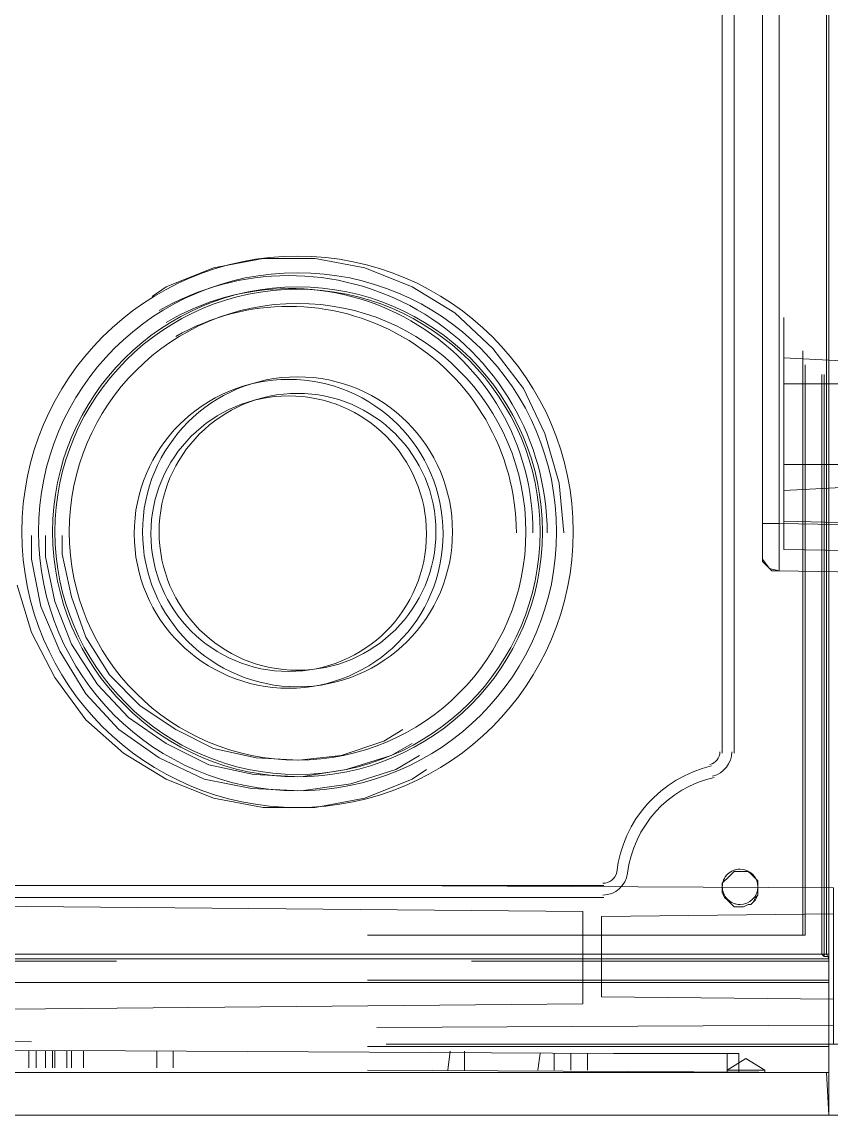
# Model space of a CAD drawing. Header units: millimetres. Extents: x 2788 to 2954, y 1337 to 1391.
# Drawn here: x 2903.1611 to 2903.5231, y 1348.3025 to 1348.7914 of the extents above; entities that cross this region are included whole.
import ezdxf

# ---------------------------------------------------------------- set-up
doc = ezdxf.new("R2010")
doc.units = ezdxf.units.MM
doc.layers.add('PDF_0', color=7, linetype='Continuous')

msp = doc.modelspace()

# ---------------------------------------------------------------- linework, layer by layer
at = {"layer": 'PDF_0', "lineweight": 15}
for points in [[(2902.91875, 1348.53056, 0.3159), (2902.92721, 1348.51944), (2902.92721, 1348.30565), (2902.92721, 1348.30248), (2902.94944, 1348.30248), (2902.94944, 1348.30565), (2902.94944, 1348.36175), (2903.52202, 1348.36175), (2903.52202, 1348.30354), (2903.52202, 1348.30248), (2903.60563, 1348.30248), (2903.60563, 1348.30354), (2903.60563, 1350.37477), (2903.60563, 1350.37688), (2903.52202, 1350.37688), (2903.52202, 1350.37477), (2903.52202, 1350.3155), (2902.94944, 1350.3155), (2902.94944, 1350.37265), (2902.94944, 1350.37688), (2902.92721, 1350.37688), (2902.92721, 1350.37265), (2902.92721, 1350.15992, 0.3159), (2902.91875, 1350.1488)], [(2903.42715, 1348.41117, -0.314796), (2903.46953, 1348.45868, 0.314796), (2903.42715, 1348.41117, -0.379916), (2903.42094, 1348.4062, 0.379916), (2903.42715, 1348.41117)], [(2903.43198, 1348.41071, -0.37997), (2903.42094, 1348.40091, 0.37997), (2903.43198, 1348.41071, -0.314821), (2903.47075, 1348.45353, 0.314821), (2903.43198, 1348.41071)], [(2903.48233, 1348.41255, 0.414214), (2903.47439, 1348.40461, 0.414214), (2903.48233, 1348.39667)]]:
    msp.add_lwpolyline(points, format="xyb", dxfattribs=at)
for points in [[(2902.94944, 1348.37233), (2903.52202, 1348.37233), (2903.52202, 1349.05286), (2903.18969, 1349.05286), (2903.18969, 1349.27724), (2902.94944, 1349.27724)], [(2903.47439, 1348.46441), (2903.47439, 1349.05286)], [(2903.47968, 1348.46441), (2903.47968, 1349.05286)], [(2903.04046, 1348.40514), (2903.42147, 1348.40514)], [(2903.04046, 1348.39985), (2903.42147, 1348.39985)]]:
    msp.add_lwpolyline(points, close=True, dxfattribs=at)
for points in [[(2903.52096, 1348.37445), (2903.52096, 1349.05286)], [(2903.52202, 1348.37233), (2903.52096, 1348.37445), (2902.95155, 1348.37445)], [(2902.94944, 1348.32153), (2903.5199, 1348.32153), (2903.52202, 1348.32153)], [(2902.94944, 1348.30248), (2903.52202, 1348.30248)]]:
    msp.add_lwpolyline(points, dxfattribs=at)
at = {"layer": 'PDF_0', "lineweight": 0}
for points in [[(2903.62891, 1348.9883), (2903.62785, 1348.97878), (2903.62574, 1348.97878), (2903.49979, 1348.97666), (2903.49662, 1348.9756), (2903.4945, 1348.97348), (2903.49238, 1348.97137), (2903.49238, 1348.96819), (2903.49238, 1348.95443), (2903.4945, 1348.95443), (2903.49979, 1348.95443), (2903.49979, 1348.56707), (2903.4945, 1348.56707), (2903.49238, 1348.56707), (2903.49238, 1348.95443), (2903.4945, 1348.95443), (2903.49979, 1348.95443), (2903.49979, 1348.96819), (2903.49979, 1348.97348), (2903.49979, 1348.9756), (2903.49556, 1348.97454), (2903.49238, 1348.97137), (2903.49238, 1348.96819)], [(2903.49238, 1348.55119), (2903.49556, 1348.54696), (2903.49979, 1348.5459), (2903.6215, 1348.54379), (2903.62044, 1348.54484), (2903.62044, 1348.54696), (2903.62044, 1348.55014), (2903.62044, 1348.55331), (2903.62044, 1348.55754), (2903.62044, 1348.56072), (2903.62044, 1348.56495), (2903.62362, 1348.95655), (2903.64902, 1348.95655), (2903.64902, 1348.96184), (2903.64902, 1348.96502), (2903.64902, 1348.96925), (2903.64902, 1348.97243), (2903.64902, 1348.9756), (2903.64902, 1348.97772), (2903.64796, 1348.97878), (2903.64479, 1348.97878), (2903.64161, 1348.97878), (2903.64055, 1348.97878)], [(2902.95791, 1348.73853), (2902.95155, 1348.73853), (2902.95155, 1348.37656), (2902.95155, 1348.34269), (2902.95155, 1348.34058), (2902.95261, 1348.33952), (2902.95261, 1348.33846), (2902.95367, 1348.33846), (2902.95473, 1348.3374), (2902.95579, 1348.33634), (2902.95685, 1348.33634), (2902.95791, 1348.33634), (2903.16535, 1348.33529)], [(2903.50191, 1348.65915), (2903.50191, 1348.56813), (2903.50191, 1348.55543), (2903.63209, 1348.55331), (2903.50191, 1348.55543), (2903.63103, 1348.55331), (2903.50191, 1348.55543)], [(2903.51037, 1348.38291), (2903.51037, 1348.64433)], [(2903.54213, 1348.63904), (2903.50191, 1348.64116), (2903.50191, 1348.58189), (2903.54213, 1348.584)], [(2903.51143, 1348.38291), (2903.31563, 1348.38291), (2903.51037, 1348.38291), (2903.51143, 1348.38291), (2903.51143, 1348.63798)], [(2903.51884, 1348.63375), (2903.51884, 1348.37445), (2903.5199, 1348.37339)], [(2903.5199, 1348.63375), (2903.5199, 1348.37339), (2903.52202, 1348.37339)], [(2903.49556, 1348.54696), (2903.49979, 1348.5459), (2903.49979, 1348.54908), (2903.49979, 1348.55331), (2903.49979, 1348.56707), (2903.4945, 1348.56707), (2903.49238, 1348.56707), (2903.49238, 1348.55331), (2903.49238, 1348.55119), (2903.49238, 1348.55331), (2903.49238, 1348.55014), (2903.4945, 1348.54802), (2903.49662, 1348.5459), (2903.49979, 1348.5459), (2903.6215, 1348.54379), (2903.64373, 1348.54273), (2903.64479, 1348.54167), (2903.64479, 1348.53955), (2903.64479, 1348.53108), (2903.64479, 1348.53638), (2903.64479, 1348.53849), (2903.64479, 1348.53744), (2903.64373, 1348.53532), (2903.64373, 1348.53638)], [(2903.49979, 1348.56707), (2903.4945, 1348.56707), (2903.49238, 1348.56707)], [(2903.62044, 1348.56495), (2903.64585, 1348.56495), (2903.62044, 1348.56495), (2903.49979, 1348.56707), (2903.49979, 1348.55966), (2903.49979, 1348.55225), (2903.49979, 1348.54696), (2903.49979, 1348.5459)], [(2903.50191, 1348.56813), (2903.50191, 1348.56813)], [(2903.50191, 1348.56813), (2903.50191, 1348.56813)], [(2903.49979, 1348.5459), (2903.49979, 1348.5459)], [(2903.49979, 1348.5459), (2903.49979, 1348.5459)], [(2903.159, 1348.53955), (2903.16535, 1348.51838), (2903.17593, 1348.49828), (2903.18969, 1348.47922), (2903.20662, 1348.46441), (2903.22567, 1348.45277), (2903.24684, 1348.4443), (2903.26907, 1348.44007), (2903.29235, 1348.44007), (2903.31458, 1348.4443), (2903.33574, 1348.45277), (2903.34209, 1348.457), (2903.33574, 1348.45277), (2903.31458, 1348.4443), (2903.29235, 1348.44007), (2903.26907, 1348.44007), (2903.24684, 1348.4443), (2903.22567, 1348.45277), (2903.20662, 1348.46441), (2903.18969, 1348.47922), (2903.17593, 1348.49828), (2903.16535, 1348.51838), (2903.159, 1348.53955)], [(2903.28071, 1348.50145), (2903.28071, 1348.50145)], [(2903.28071, 1348.49404), (2903.28071, 1348.49404)], [(2903.28071, 1348.46123), (2903.28071, 1348.46123)], [(2903.28071, 1348.45382), (2903.28071, 1348.45382)], [(2903.28071, 1348.44642), (2903.28071, 1348.44642)], [(2903.28071, 1348.43901), (2903.28071, 1348.43901)], [(2903.48286, 1348.39561), (2903.48391, 1348.39561), (2903.48603, 1348.39667), (2903.48709, 1348.39667), (2903.48815, 1348.39773), (2903.48921, 1348.39879), (2903.49027, 1348.40091), (2903.49027, 1348.40196), (2903.49027, 1348.40408), (2903.49027, 1348.40514), (2903.49027, 1348.40726), (2903.48921, 1348.40831), (2903.48815, 1348.40937), (2903.48709, 1348.41043), (2903.48603, 1348.41149), (2903.48391, 1348.41149), (2903.48286, 1348.41149)], [(2903.48286, 1348.41149), (2903.48286, 1348.41149)], [(2903.48286, 1348.41149), (2903.48286, 1348.41149)], [(2903.31987, 1348.40514), (2903.52413, 1348.40408), (2903.52413, 1348.34269), (2903.31987, 1348.34164)], [(2902.94732, 1348.39773), (2903.41195, 1348.3935), (2903.41195, 1348.35222), (2902.94732, 1348.34799)], [(2903.48286, 1348.39561), (2903.48286, 1348.39561)], [(2903.48286, 1348.39561), (2903.48286, 1348.39561)], [(2903.52413, 1348.39244), (2903.42041, 1348.39138), (2903.42041, 1348.3554), (2903.52413, 1348.35434)], [(2903.20345, 1348.37127), (2903.04257, 1348.37127), (2902.94944, 1348.37127)], [(2903.31563, 1348.37445), (2903.51884, 1348.37445)], [(2903.52202, 1348.3628), (2903.52202, 1348.37127), (2903.3622, 1348.37127)], [(2903.52202, 1348.37233), (2903.46486, 1348.37233), (2903.52202, 1348.37233), (2903.52202, 1348.37127)], [(2903.52202, 1348.37233), (2903.52202, 1348.37233)], [(2903.52202, 1348.37233), (2903.52202, 1348.37233)], [(2903.31563, 1348.3628), (2903.52202, 1348.3628), (2903.52202, 1348.36175)], [(2903.52413, 1348.34269), (2903.52413, 1348.33423), (2903.50826, 1348.33423)], [(2902.98966, 1348.32364), (2902.98966, 1348.33211), (2902.99812, 1348.33211), (2903.03199, 1348.33211), (2903.04363, 1348.33211), (2903.4257, 1348.32999), (2903.43629, 1348.32999), (2903.47333, 1348.32999), (2903.4818, 1348.32999), (2903.4818, 1348.32153)], [(2903.31563, 1348.33317), (2903.52202, 1348.33317)], [(2903.3241, 1348.33423), (2903.5326, 1348.33423), (2903.55377, 1348.33317)], [(2903.16429, 1348.32364), (2903.16429, 1348.33105)], [(2903.16746, 1348.33105), (2903.16746, 1348.32364)], [(2903.1717, 1348.32364), (2903.1717, 1348.33105)], [(2903.17487, 1348.33105), (2903.17487, 1348.32364)], [(2903.17593, 1348.32364), (2903.17593, 1348.33105)], [(2903.18122, 1348.33105), (2903.18122, 1348.32364)], [(2903.18334, 1348.32364), (2903.18334, 1348.33105)], [(2903.18863, 1348.33105), (2903.18863, 1348.32364)], [(2903.22144, 1348.33105), (2903.22144, 1348.32364)], [(2903.22885, 1348.33105), (2903.22885, 1348.32364)], [(2903.35162, 1348.32259), (2903.35268, 1348.33105)], [(2903.35903, 1348.32259), (2903.35903, 1348.33105)], [(2903.39184, 1348.32259), (2903.3929, 1348.32999)], [(2903.39925, 1348.32259), (2903.39925, 1348.32999)], [(2903.40665, 1348.32259), (2903.40665, 1348.32999)], [(2903.41406, 1348.32259), (2903.41406, 1348.32999)], [(2903.49344, 1348.32153), (2903.49344, 1348.32259), (2903.47651, 1348.32259), (2903.47651, 1348.32153), (2903.47651, 1348.32999)], [(2903.49344, 1348.32259), (2903.48497, 1348.32788), (2903.47651, 1348.32259)], [(2903.31246, 1348.32153), (2903.51567, 1348.32153)], [(2903.31563, 1348.32259), (2903.5199, 1348.32153)], [(2903.52202, 1348.32153), (2903.52096, 1348.32153), (2903.52202, 1348.30248)]]:
    msp.add_lwpolyline(points, dxfattribs=at)
for points in [[(2903.21932, 1348.66867), (2903.22567, 1348.67291), (2903.24684, 1348.68137), (2903.26907, 1348.68561), (2903.29235, 1348.68561), (2903.31458, 1348.68137), (2903.33574, 1348.67291), (2903.35479, 1348.66126), (2903.37173, 1348.64539), (2903.38549, 1348.6274), (2903.39501, 1348.60729), (2903.40136, 1348.58506), (2903.40348, 1348.56284), (2903.40136, 1348.58506), (2903.39501, 1348.60729), (2903.38549, 1348.6274), (2903.37173, 1348.64539), (2903.35479, 1348.66126), (2903.33574, 1348.67291), (2903.31458, 1348.68137), (2903.29235, 1348.68561), (2903.26907, 1348.68561), (2903.24684, 1348.68137), (2903.22567, 1348.67291)], [(2903.54213, 1348.59353), (2903.50191, 1348.59353), (2903.50191, 1348.62951), (2903.54213, 1348.62951)], [(2903.63103, 1348.56495), (2903.50191, 1348.56813)], [(2903.33892, 1348.46335), (2903.32833, 1348.457), (2903.30823, 1348.45065), (2903.286, 1348.44747), (2903.26377, 1348.44853), (2903.24261, 1348.45277), (2903.2225, 1348.46229), (2903.20451, 1348.47499), (2903.18969, 1348.49087), (2903.17805, 1348.50992), (2903.16958, 1348.53003), (2903.16535, 1348.55119), (2903.16535, 1348.56178), (2903.16535, 1348.55119), (2903.16958, 1348.53003), (2903.17805, 1348.50992), (2903.18969, 1348.49087), (2903.20451, 1348.47499), (2903.2225, 1348.46229), (2903.24261, 1348.45277), (2903.26377, 1348.44853), (2903.286, 1348.44747), (2903.30823, 1348.45065), (2903.32833, 1348.457)], [(2903.33574, 1348.46864), (2903.32622, 1348.46335), (2903.30611, 1348.457), (2903.286, 1348.45382), (2903.26483, 1348.45488), (2903.24472, 1348.45912), (2903.22567, 1348.46864), (2903.20874, 1348.48028), (2903.19498, 1348.4951), (2903.18334, 1348.51309), (2903.17593, 1348.53214), (2903.1717, 1348.55225), (2903.1717, 1348.56178), (2903.1717, 1348.55225), (2903.17593, 1348.53214), (2903.18334, 1348.51309), (2903.19498, 1348.4951), (2903.20874, 1348.48028), (2903.22567, 1348.46864), (2903.24472, 1348.45912), (2903.26483, 1348.45488), (2903.286, 1348.45382), (2903.30611, 1348.457), (2903.32622, 1348.46335)], [(2903.33151, 1348.47499), (2903.32304, 1348.4697), (2903.30399, 1348.46335), (2903.28494, 1348.46123), (2903.26589, 1348.46229), (2903.24684, 1348.46652), (2903.22991, 1348.47499), (2903.21403, 1348.48557), (2903.20027, 1348.49933), (2903.18969, 1348.51627), (2903.18334, 1348.53426), (2903.1791, 1348.55331), (2903.1791, 1348.56178), (2903.1791, 1348.55331), (2903.18334, 1348.53426), (2903.18969, 1348.51627), (2903.20027, 1348.49933), (2903.21403, 1348.48557), (2903.22991, 1348.47499), (2903.24684, 1348.46652), (2903.26589, 1348.46229), (2903.28494, 1348.46123), (2903.30399, 1348.46335), (2903.32304, 1348.4697)], [(2903.49027, 1348.40408), (2903.49027, 1348.40514), (2903.49027, 1348.40726), (2903.48921, 1348.40831), (2903.48815, 1348.40937), (2903.48709, 1348.41043), (2903.48603, 1348.41149), (2903.48391, 1348.41149), (2903.48286, 1348.41149), (2903.4818, 1348.41149), (2903.47968, 1348.41149), (2903.47862, 1348.41043), (2903.47756, 1348.40937), (2903.47651, 1348.40831), (2903.47545, 1348.40726), (2903.47439, 1348.4062), (2903.47439, 1348.40408), (2903.47439, 1348.40302), (2903.47439, 1348.40196), (2903.47545, 1348.39985), (2903.47651, 1348.39879), (2903.47756, 1348.39773), (2903.47862, 1348.39667), (2903.47968, 1348.39561), (2903.4818, 1348.39561), (2903.48286, 1348.39561), (2903.48391, 1348.39561), (2903.48603, 1348.39667), (2903.48709, 1348.39667), (2903.48815, 1348.39773), (2903.48921, 1348.39985), (2903.49027, 1348.40091), (2903.49027, 1348.40196)], [(2903.49027, 1348.40408), (2903.49027, 1348.40514), (2903.49027, 1348.40726), (2903.48921, 1348.40831), (2903.48815, 1348.40937), (2903.48709, 1348.41043), (2903.48603, 1348.41149), (2903.48391, 1348.41149), (2903.48286, 1348.41149), (2903.4818, 1348.41149), (2903.47968, 1348.41149), (2903.47862, 1348.41043), (2903.47756, 1348.40937), (2903.47651, 1348.40831), (2903.47545, 1348.40726), (2903.47439, 1348.4062), (2903.47439, 1348.40408), (2903.47439, 1348.40302), (2903.47439, 1348.40196), (2903.47545, 1348.39985), (2903.47651, 1348.39879), (2903.47756, 1348.39773), (2903.47862, 1348.39667), (2903.47968, 1348.39561), (2903.4818, 1348.39561), (2903.48286, 1348.39561), (2903.48391, 1348.39561), (2903.48603, 1348.39667), (2903.48709, 1348.39667), (2903.48815, 1348.39773), (2903.48921, 1348.39985), (2903.49027, 1348.40091), (2903.49027, 1348.40196)], [(2903.52096, 1348.37445), (2903.52202, 1348.37445)]]:
    msp.add_lwpolyline(points, close=True, dxfattribs=at)
for points in [[(2903.39607, 1348.56284, 0.577131), (2903.2225, 1348.66232, -0.577131)], [(2903.38972, 1348.56284, 0.582748), (2903.22567, 1348.65703, -0.582748)], [(2903.38231, 1348.56284, 0.575421), (2903.22991, 1348.65068, -0.575421)]]:
    msp.add_lwpolyline(points, format="xyb", close=True, dxfattribs=at)
at = {"layer": 'PDF_0', "lineweight": 15}
for points in [[(2903.46885, 1348.45927, 0.347646), (2903.47333, 1348.46494, -0.347646)], [(2903.47007, 1348.45412, 0.347674), (2903.47862, 1348.46494, -0.347674)]]:
    msp.add_lwpolyline(points, format="xyb", close=True, dxfattribs=at)
for centre, radius in [((2903.28441, 1348.56337), 0.1233), ((2903.28441, 1348.56337), 0.1233), ((2903.28441, 1348.56337), 0.11589), ((2903.28441, 1348.56337), 0.11589), ((2903.28441, 1348.56337), 0.10954), ((2903.28441, 1348.56337), 0.10848), ((2903.28441, 1348.56337), 0.10213), ((2903.28441, 1348.56337), 0.10213), ((2903.28441, 1348.56337), 0.06932), ((2903.28441, 1348.56337), 0.06932), ((2903.28441, 1348.56337), 0.06191), ((2903.28441, 1348.56337), 0.06191), ((2903.48233, 1348.40461), 0.00794)]:
    msp.add_circle(centre, radius, dxfattribs=at)
at = {"layer": 'PDF_0', "lineweight": 0}
for centre, radius in [((2903.28043, 1348.56249), 0.06907), ((2903.28043, 1348.56249), 0.06907), ((2903.28047, 1348.56252), 0.06162), ((2903.28047, 1348.56252), 0.06162)]:
    msp.add_circle(centre, radius, dxfattribs=at)

doc.saveas('drawing.dxf')
